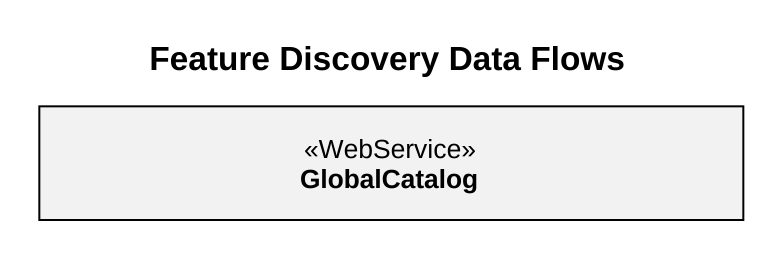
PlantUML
@startuml
title Feature Discovery Data Flows
hide circle
hide empty members
class GlobalCatalog <<WebService>>
@enduml
